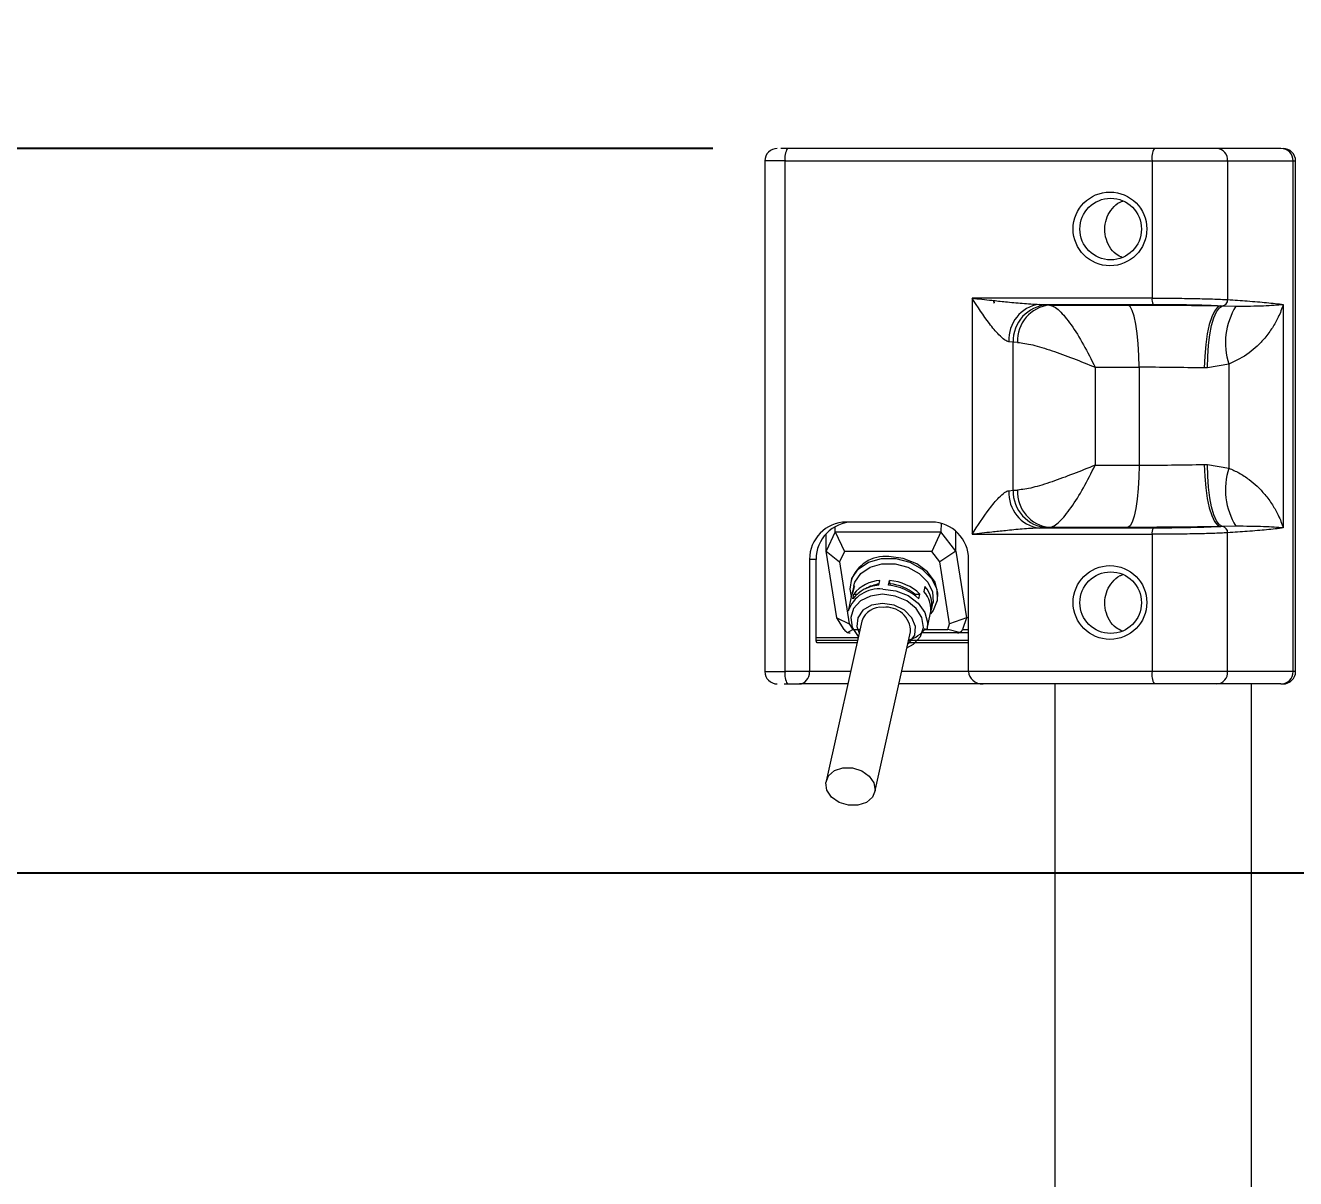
# Model space of a CAD drawing. Header units: millimetres. Extents: x 29 to 2500, y -68 to 1852.
# Drawn here: x 1131.2 to 1233.2, y 362.2 to 454.8 of the extents above; entities that cross this region are included whole.
import ezdxf

# ---------------------------------------------------------------- set-up
doc = ezdxf.new("R2010")
doc.units = ezdxf.units.MM
doc.header["$LTSCALE"] = 6
doc.layers.add('1', color=70, linetype='Continuous')
doc.styles.add('SLDTEXTSTYLE2', font='TXT', dxfattribs={"width": 0.7})
doc.dimstyles.new('SLDDIMSTYLE2', dxfattribs={"dimtxt": 18.169434, "dimasz": 4.5, "dimexe": 0, "dimexo": 0.0625, "dimgap": 4.542358, "dimtad": 0, "dimtih": 1, "dimtoh": 1, "dimdec": 0, "dimrnd": 1e-09, "dimzin": 12, "dimdsep": 46, "dimtxsty": 'SLDTEXTSTYLE2', "dimblk1": 'NONE', "dimblk2": 'NONE', "dimsah": 1, "dimcen": 0.09, "dimadec": 0, "dimazin": 3, "dimtfac": 1, "dimtdec": 3, "dimtofl": 0, "dimtmove": 0, "dimatfit": 3, "dimldrblk": 'NONE', "dimfxl": 0, "dimfrac": 2, "dimtolj": 1, "dimtzin": 12, "dimarcsym": 0})

# ---------------------------------------------------------------- blocks, each defined once
blk = doc.blocks.new('_D_4')
at = {"layer": '1'}
blk.add_line((1333.27, 386.69), (882.6, 386.69), dxfattribs=at)
at = {"layer": '1', "insert": (846.18, 396.57), "char_height": 15.875, "attachment_point": 1, "style": 'SLDTEXTSTYLE2'}
blk.add_mtext('190', dxfattribs=at)
blk = doc.blocks.new('_None')
blk = doc.blocks.new('_D_5')
at = {"layer": '1'}
blk.add_line((1186.4, 444.89), (882.6, 444.89), dxfattribs=at)
at = {"layer": '1', "insert": (846.18, 454.77), "char_height": 15.875, "attachment_point": 1, "style": 'SLDTEXTSTYLE2'}
blk.add_mtext('249', dxfattribs=at)

msp = doc.modelspace()

# ---------------------------------------------------------------- linework, layer by layer
at = {"color": 7, "linetype": 'Continuous', "lineweight": 18}
for p, q in [((1221.866, 444.89), (1192.398, 444.89)), ((1190.585, 443.89), (1190.585, 402.89)), ((1192.21, 443.89), (1190.585, 443.89)), ((1192.21, 402.89), (1192.21, 443.89)), ((1192.21, 443.89), (1221.679, 443.89)), ((1221.679, 443.89), (1221.679, 432.873)), ((1221.679, 443.89), (1227.751, 443.89)), ((1227.751, 443.89), (1227.751, 432.751)), ((1227.751, 443.89), (1233.016, 443.89)), ((1233.016, 402.89), (1233.016, 443.89)), ((1233.016, 443.89), (1233.207, 443.89)), ((1233.207, 402.89), (1233.207, 443.89)), ((1221.679, 432.873), (1207.223, 432.873)), ((1207.223, 432.873), (1207.223, 413.907)), ((1209.02, 432.579), (1209.03, 432.579)), ((1212.615, 432.373), (1221.769, 432.373)), ((1212.615, 432.373), (1213.274, 432.331)), ((1213.274, 432.331), (1213.455, 432.318)), ((1213.455, 432.318), (1219.741, 432.318)), ((1227.163, 432.261), (1227.339, 432.252)), ((1227.339, 432.252), (1228.409, 432.222)), ((1232.221, 432.365), (1232.221, 414.415)), ((1210.52, 429.332), (1210.19, 429.375)), ((1210.52, 417.448), (1210.52, 429.332)), ((1210.883, 429.32), (1210.52, 429.332)), ((1227.845, 427.565), (1226.144, 427.264)), ((1227.845, 427.565), (1227.845, 419.216)), ((1217.112, 427.321), (1220.645, 427.321)), ((1217.112, 427.321), (1217.112, 419.46)), ((1220.645, 427.321), (1220.645, 419.46)), ((1226.144, 427.264), (1225.871, 427.264)), ((1217.112, 419.46), (1220.645, 419.46)), ((1225.871, 419.517), (1226.144, 419.516)), ((1226.144, 419.516), (1227.845, 419.216)), ((1210.19, 417.405), (1210.52, 417.448)), ((1210.52, 417.448), (1210.883, 417.461)), ((1196.235, 414.094), (1196.225, 414.518)), ((1203.998, 414.89), (1197.122, 414.89)), ((1204.744, 414.792), (1204.728, 414.094)), ((1205.931, 412.545), (1205.922, 414.162)), ((1213.274, 414.45), (1212.615, 414.407)), ((1221.769, 414.407), (1212.615, 414.407)), ((1213.455, 414.463), (1213.274, 414.45)), ((1219.741, 414.463), (1213.455, 414.463)), ((1227.339, 414.528), (1227.163, 414.52)), ((1228.409, 414.558), (1227.339, 414.528)), ((1195.519, 412.545), (1195.511, 413.958)), ((1196.235, 414.094), (1195.519, 412.545)), ((1196.235, 414.094), (1204.728, 414.094)), ((1196.235, 414.094), (1196.976, 412.532)), ((1204.728, 414.094), (1203.989, 412.532)), ((1205.931, 412.545), (1204.728, 414.094)), ((1207.223, 413.907), (1221.679, 413.907)), ((1221.679, 413.907), (1221.679, 402.89)), ((1227.751, 402.89), (1227.751, 414.029)), ((1195.519, 412.545), (1196.587, 411.692)), ((1196.361, 407.19), (1195.519, 412.545)), ((1196.976, 412.532), (1196.587, 411.692)), ((1203.989, 412.532), (1196.976, 412.532)), ((1204.642, 411.692), (1203.989, 412.532)), ((1205.931, 412.545), (1204.642, 411.692)), ((1205.931, 412.545), (1206.773, 407.19)), ((1194.175, 411.89), (1194.175, 402.89)), ((1194.699, 411.89), (1194.175, 411.89)), ((1194.699, 405.59), (1194.699, 411.89)), ((1194.703, 411.89), (1194.699, 411.89)), ((1194.703, 405.59), (1194.703, 411.89)), ((1196.587, 411.692), (1197.369, 406.717)), ((1205.424, 406.717), (1204.642, 411.692)), ((1206.945, 402.89), (1206.945, 411.89)), ((1197.51, 410.173), (1197.482, 410.044)), ((1199.734, 409.813), (1199.82, 410.199)), ((1200.52, 409.813), (1200.606, 410.199)), ((1200.649, 409.928), (1200.606, 410.199)), ((1197.731, 409.786), (1197.616, 409.272)), ((1197.641, 408.721), (1197.727, 409.107)), ((1197.69, 409.327), (1197.776, 409.713)), ((1197.727, 409.107), (1197.986, 409.107)), ((1200.649, 409.928), (1200.621, 409.802)), ((1202.619, 409.107), (1202.601, 409.028)), ((1202.619, 409.107), (1203.043, 409.107)), ((1202.957, 408.721), (1203.043, 409.107)), ((1203.44, 409.713), (1203.354, 409.327)), ((1197.53, 408.886), (1197.272, 407.729)), ((1203.96, 407.856), (1204.075, 408.37)), ((1204.411, 408.497), (1204.44, 408.626)), ((1196.361, 407.19), (1197.369, 406.717)), ((1196.959, 406.267), (1196.361, 407.19)), ((1203.616, 406.313), (1203.874, 407.47)), ((1206.773, 407.19), (1205.424, 406.717)), ((1206.773, 407.19), (1206.464, 406.267)), ((1206.945, 407.19), (1206.773, 407.19)), ((1198.377, 406.943), (1195.507, 394.087)), ((1197.212, 406.029), (1197.661, 406.267)), ((1197.369, 406.717), (1197.661, 406.267)), ((1197.661, 406.267), (1198.226, 406.267)), ((1199.411, 393.215), (1202.281, 406.071)), ((1206.069, 405.99), (1203.161, 405.99)), ((1203.416, 406.267), (1205.273, 406.267)), ((1205.273, 406.267), (1205.424, 406.717)), ((1206.218, 406.029), (1205.273, 406.267)), ((1206.945, 405.99), (1206.069, 405.99)), ((1206.464, 406.267), (1206.945, 406.267)), ((1194.699, 405.59), (1194.703, 405.59)), ((1198.075, 405.59), (1194.703, 405.59)), ((1198.031, 405.39), (1194.715, 405.39)), ((1197.986, 405.19), (1194.774, 405.19)), ((1206.945, 405.19), (1202.084, 405.19)), ((1206.945, 405.39), (1202.129, 405.39)), ((1190.585, 402.89), (1192.21, 402.89)), ((1194.175, 402.89), (1192.21, 402.89)), ((1197.472, 402.89), (1194.175, 402.89)), ((1206.945, 402.89), (1201.571, 402.89)), ((1221.679, 402.89), (1206.945, 402.89)), ((1227.751, 402.89), (1221.679, 402.89)), ((1233.016, 402.89), (1227.751, 402.89)), ((1233.207, 402.89), (1233.016, 402.89)), ((1192.146, 401.89), (1192.398, 401.89)), ((1192.398, 401.89), (1193.38, 401.89)), ((1197.249, 401.89), (1193.38, 401.89)), ((1208.114, 401.89), (1201.348, 401.89)), ((1221.866, 401.89), (1208.114, 401.89)), ((1213.865, 401.89), (1213.865, 328.37)), ((1229.665, 328.373), (1229.665, 401.89))]:
    msp.add_line(p, q, dxfattribs=at)
at = {"color": 7, "linetype": 'Continuous', "lineweight": 18, "flags": 128}
for points in [[(1208.954, 432.66), (1208.958, 432.598), (1208.965, 432.545), (1208.975, 432.506), (1208.987, 432.483), (1208.999, 432.48), (1209.011, 432.496), (1209.022, 432.53), (1209.03, 432.579)], [(1220.645, 427.321), (1220.628, 428.275), (1220.577, 429.194), (1220.494, 430.044), (1220.382, 430.794), (1220.246, 431.417), (1220.089, 431.888), (1219.919, 432.193), (1219.741, 432.318)], [(1227.163, 432.261), (1226.922, 432.138), (1226.688, 431.836), (1226.47, 431.365), (1226.277, 430.743), (1226.115, 429.992), (1225.991, 429.141), (1225.909, 428.22), (1225.871, 427.264)], [(1226.144, 427.264), (1226.152, 428.198), (1226.208, 429.1), (1226.31, 429.936), (1226.455, 430.679), (1226.637, 431.301), (1226.85, 431.781), (1227.087, 432.102), (1227.339, 432.252)], [(1220.645, 419.46), (1220.628, 418.506), (1220.577, 417.587), (1220.494, 416.736), (1220.382, 415.986), (1220.246, 415.364), (1220.089, 414.892), (1219.919, 414.588), (1219.741, 414.463)], [(1225.871, 419.517), (1225.909, 418.561), (1225.991, 417.64), (1226.115, 416.788), (1226.277, 416.038), (1226.47, 415.415), (1226.688, 414.944), (1226.922, 414.642), (1227.163, 414.52)], [(1227.339, 414.528), (1227.087, 414.679), (1226.85, 414.999), (1226.637, 415.479), (1226.455, 416.102), (1226.31, 416.844), (1226.208, 417.681), (1226.152, 418.582), (1226.144, 419.516)], [(1204.44, 408.626), (1204.485, 409.175), (1204.25, 410.067), (1203.66, 410.887), (1202.779, 411.545), (1201.703, 411.971), (1200.547, 412.119)], [(1197.54, 408.929), (1197.436, 409.495), (1197.581, 410.363), (1198.091, 411.113), (1198.911, 411.662), (1199.951, 411.953), (1201.099, 411.953), (1202.23, 411.662), (1203.222, 411.113), (1203.968, 410.363), (1204.386, 409.495), (1204.432, 408.603), (1204.099, 407.783), (1203.883, 407.513)], [(1197.731, 409.786), (1197.822, 410.078), (1198.289, 410.764), (1199.04, 411.268), (1199.992, 411.534), (1201.043, 411.534), (1202.078, 411.268), (1202.987, 410.764), (1203.67, 410.078), (1204.052, 409.284), (1204.094, 408.467), (1204.075, 408.37)], [(1200.046, 409.088), (1199.076, 408.952), (1198.266, 408.559), (1197.714, 407.958), (1197.485, 407.221), (1197.609, 406.436), (1198.069, 405.698), (1198.093, 405.671)], [(1197.53, 408.886), (1197.576, 409.055), (1197.69, 409.327)], [(1201.997, 404.8), (1202.536, 405.097), (1203.088, 405.698), (1203.316, 406.436), (1203.193, 407.221), (1202.733, 407.958), (1201.991, 408.559), (1201.058, 408.952), (1200.046, 409.088)], [(1200.053, 409.511), (1201.11, 409.376), (1202.096, 408.986), (1202.903, 408.383), (1203.443, 407.632), (1203.658, 406.815), (1203.616, 406.313)], [(1200.04, 408.345), (1199.16, 408.205), (1198.458, 407.807), (1198.04, 407.21), (1197.972, 406.507), (1198.16, 405.968)], [(1202.064, 405.097), (1202.201, 405.207), (1202.618, 405.803), (1202.687, 406.507), (1202.397, 407.21), (1201.792, 407.807), (1200.964, 408.205), (1200.04, 408.345)], [(1195.949, 392.81), (1195.574, 393.364), (1195.486, 393.961), (1195.698, 394.512), (1196.179, 394.931), (1196.854, 395.156), (1197.621, 395.151), (1198.364, 394.918), (1198.968, 394.493), (1199.343, 393.939), (1199.432, 393.341), (1199.219, 392.79), (1198.739, 392.371), (1198.064, 392.146), (1197.297, 392.151), (1196.554, 392.384), (1195.949, 392.81)]]:
    msp.add_lwpolyline(points, dxfattribs=at)
at = {"color": 7, "linetype": 'Continuous', "lineweight": 18}
for centre, radius in [((1218.301, 438.43), 2.96), ((1218.358, 438.418), 2.472), ((1218.301, 408.43), 2.96), ((1218.358, 408.418), 2.472)]:
    msp.add_circle(centre, radius, dxfattribs=at)
for centre, radius, start, end in [((1191.585, 443.89), 1, 90, 180), ((1193.685, 444.131), 1.495, 149.48992, 189.2883), ((1223.154, 444.131), 1.495, 149.48992, 189.2883), ((1226.815, 443.955), 0.938, 356.00617, 85.35198), ((1232.024, 443.898), 0.992, 359.52401, 89.51596), ((1232.207, 443.89), 1, 0, 90), ((1208.849, 432.578), 0.171, 325.45778, 0.50884), ((1222.47, 432.758), 0.799, 171.72672, 208.78263), ((1227.268, 432.731), 0.484, 278.48353, 2.42823), ((1213.007, 429.577), 2.824, 97.98611, 184.09017), ((1213.444, 429.41), 2.926, 93.34435, 181.51666), ((1213.746, 429.466), 2.867, 95.81558, 182.92716), ((1233.182, 429.281), 5.606, 148.35579, 197.82783), ((1233.182, 417.499), 5.606, 162.1722, 211.64414), ((1213.007, 417.204), 2.824, 175.90983, 262.01389), ((1213.444, 417.37), 2.926, 178.48334, 266.65565), ((1213.746, 417.314), 2.867, 177.07284, 264.18442), ((1197.148, 411.916), 2.974, 90.5163, 180.50716), ((1197.673, 411.916), 2.974, 90.5163, 180.50716), ((1203.971, 411.916), 2.974, 359.49284, 89.4837), ((1222.47, 414.022), 0.799, 151.21737, 188.27328), ((1227.268, 414.05), 0.484, 357.57177, 81.51647), ((1200.248, 409.243), 2.892, 84.0601, 161.23462), ((1199.97, 407.359), 2.843, 93.01068, 142.07557), ((1200.266, 406.174), 4.039, 46.56088, 85.16882), ((1199.779, 406.878), 2.647, 84.0601, 161.23462), ((1199.424, 408.869), 1.852, 152.8795, 174.63852), ((1199.884, 406.974), 2.843, 93.01068, 142.07557), ((1200.127, 407.076), 2.863, 97.41716, 120.68538), ((1200.18, 405.789), 4.039, 46.56088, 85.16882), ((1200.287, 406.288), 3.659, 50.40545, 84.32006), ((1201.771, 407.882), 2.143, 348.91396, 42.39429), ((1201.883, 408.281), 2.115, 343.08293, 42.61175), ((1199.892, 406.462), 1.589, 82.90164, 162.39309), ((1200.325, 406.097), 1.956, 359.23786, 96.95007), ((1201.403, 407.887), 2.581, 286.43713, 323.44335), ((1194.572, 405.19), 0.202, 359.93815, 35.5704), ((1191.585, 402.89), 1, 180, 270), ((1193.685, 402.649), 1.495, 170.7117, 210.51008), ((1223.154, 402.649), 1.495, 170.7117, 210.51008), ((1226.815, 402.825), 0.938, 274.64802, 3.99383), ((1232.024, 402.882), 0.992, 270.48404, 0.47599), ((1232.207, 402.89), 1, 270, 0)]:
    msp.add_arc(centre, radius, start, end, dxfattribs=at)
for centre, major_axis, ratio, start_param, end_param in [((1197.222, 406.49), (-0.25, 0.474), 0.6335434, 1.7118602, 2.4224017), ((1196.921, 406.49), (0.699, -0.43), 0.3649284, 5.3516133, 5.7482204), ((1205.548, 406.49), (0.699, -0.43), 0.3649284, 5.7482204, 6.1448276), ((1205.848, 406.49), (0.61, -0.241), 0.7183969, 5.610897, 6.3214386), ((1193.38, 402.89), (0, 1), 0.7949531, 3.1415927, 4.712389), ((1208.114, 402.89), (1.17, 0), 0.8549665, 3.1415927, 4.712389)]:
    msp.add_ellipse(centre, major_axis=major_axis, ratio=ratio, start_param=start_param, end_param=end_param, dxfattribs=at)
for points, knots in [([(1192.398, 444.89), (1192.278, 444.89), (1192.093, 444.89), (1191.922, 444.89), (1191.869, 444.89), (1191.859, 444.89)], [0, 0, 0, 0, 0.60021928, 0.92636337, 1, 1, 1, 1]), ([(1226.891, 444.89), (1226.611, 444.89), (1226.038, 444.89), (1224.764, 444.89), (1223.321, 444.89), (1222.343, 444.89), (1221.866, 444.89)], [0, 0, 0, 0, 0.2440676, 0.5, 0.7559324, 1, 1, 1, 1]), ([(1219.308, 436.121), (1219.132, 436.206), (1218.713, 436.408), (1218.232, 436.995), (1217.91, 437.771), (1217.854, 438.618), (1218.045, 439.423), (1218.47, 440.099), (1218.926, 440.539), (1219.264, 440.644), (1219.339, 440.668)], [0, 0, 0, 0, 0.1037463, 0.2472554, 0.3942454, 0.5367611, 0.6736898, 0.8126726, 0.9579683, 1, 1, 1, 1]), ([(1207.223, 432.873), (1207.753, 432.814), (1208.642, 432.714), (1209.987, 432.575), (1211.252, 432.443), (1212.161, 432.396), (1212.615, 432.373)], [0, 0, 0, 0, 0.2977002, 0.5001328, 0.7501796, 1, 1, 1, 1]), ([(1210.19, 429.375), (1210.136, 429.387), (1210.022, 429.412), (1209.75, 429.575), (1209.265, 430.017), (1208.361, 431.137), (1207.678, 432.179), (1207.223, 432.873)], [0, 0, 0, 0, 0.0531147, 0.11157655, 0.2512516, 0.50088058, 1, 1, 1, 1]), ([(1221.679, 432.873), (1222.26, 432.871), (1223.441, 432.868), (1225.133, 432.842), (1226.677, 432.803), (1227.377, 432.769), (1227.751, 432.751)], [0, 0, 0, 0, 0.24594828, 0.49994683, 0.73335175, 1, 1, 1, 1]), ([(1227.751, 432.751), (1228.289, 432.715), (1229.453, 432.637), (1230.998, 432.509), (1231.796, 432.415), (1232.221, 432.365)], [0, 0, 0, 0, 0.2870961, 0.6204337, 1, 1, 1, 1]), ([(1213.455, 432.318), (1213.574, 432.286), (1213.814, 432.223), (1214.379, 431.77), (1215.178, 430.795), (1216.187, 429.167), (1216.803, 427.937), (1217.112, 427.321)], [0, 0, 0, 0, 0.1242512, 0.2506089, 0.4995225, 0.7491835, 1, 1, 1, 1]), ([(1219.741, 432.318), (1220.985, 432.315), (1223.473, 432.31), (1225.933, 432.277), (1227.163, 432.261)], [0, 0, 0, 0, 0.4999856, 1, 1, 1, 1]), ([(1221.769, 432.373), (1222.273, 432.372), (1223.304, 432.369), (1224.832, 432.345), (1226.201, 432.308), (1226.847, 432.276), (1227.163, 432.261)], [0, 0, 0, 0, 0.2445437, 0.499926, 0.7553503, 1, 1, 1, 1]), ([(1232.221, 432.365), (1232.098, 432.023), (1231.873, 431.394), (1231.357, 430.489), (1230.785, 429.707), (1230.147, 429.034), (1229.264, 428.256), (1228.418, 427.844), (1227.845, 427.565)], [0, 0, 0, 0, 0.186244, 0.3416497, 0.5006845, 0.632916, 0.750904, 1, 1, 1, 1]), ([(1228.409, 432.222), (1229.199, 432.231), (1230.792, 432.248), (1231.742, 432.326), (1232.221, 432.365)], [0, 0, 0, 0, 0.4956838, 1, 1, 1, 1]), ([(1210.883, 429.32), (1211.263, 429.272), (1212.023, 429.177), (1213.626, 428.671), (1215.364, 428.037), (1216.528, 427.56), (1217.112, 427.321)], [0, 0, 0, 0, 0.2499962, 0.4996175, 0.7487603, 1, 1, 1, 1]), ([(1225.871, 427.264), (1224.998, 427.28), (1223.265, 427.313), (1221.513, 427.318), (1220.645, 427.321)], [0, 0, 0, 0, 0.504183, 1, 1, 1, 1]), ([(1217.112, 419.46), (1216.528, 419.22), (1215.364, 418.744), (1213.626, 418.109), (1212.023, 417.603), (1211.263, 417.508), (1210.883, 417.461)], [0, 0, 0, 0, 0.25123965, 0.5003825, 0.75000379, 1, 1, 1, 1]), ([(1213.455, 414.463), (1213.574, 414.494), (1213.814, 414.557), (1214.379, 415.01), (1215.177, 415.985), (1216.187, 417.613), (1216.803, 418.843), (1217.112, 419.46)], [0, 0, 0, 0, 0.1242467, 0.2506055, 0.4995158, 0.7491735, 1, 1, 1, 1]), ([(1220.645, 419.46), (1221.513, 419.462), (1223.265, 419.467), (1224.998, 419.5), (1225.871, 419.517)], [0, 0, 0, 0, 0.495817, 1, 1, 1, 1]), ([(1227.845, 419.216), (1228.123, 419.096), (1228.715, 418.841), (1229.463, 418.333), (1230.149, 417.749), (1230.784, 417.072), (1231.357, 416.292), (1231.873, 415.386), (1232.098, 414.758), (1232.221, 414.415)], [0, 0, 0, 0, 0.1172993, 0.2496179, 0.3675154, 0.4996573, 0.6585727, 0.8138725, 1, 1, 1, 1]), ([(1207.223, 413.907), (1207.678, 414.602), (1208.361, 415.643), (1209.265, 416.763), (1209.75, 417.206), (1210.022, 417.369), (1210.136, 417.393), (1210.19, 417.405)], [0, 0, 0, 0, 0.49912164, 0.74874932, 0.88842106, 0.94688333, 1, 1, 1, 1]), ([(1212.615, 414.407), (1212.161, 414.384), (1211.252, 414.338), (1209.987, 414.206), (1208.642, 414.066), (1207.753, 413.967), (1207.223, 413.907)], [0, 0, 0, 0, 0.2498199, 0.4998663, 0.7022927, 1, 1, 1, 1]), ([(1227.163, 414.52), (1225.933, 414.503), (1223.473, 414.47), (1220.985, 414.465), (1219.741, 414.463)], [0, 0, 0, 0, 0.5000144, 1, 1, 1, 1]), ([(1227.163, 414.52), (1226.847, 414.504), (1226.201, 414.472), (1224.832, 414.436), (1223.304, 414.411), (1222.273, 414.408), (1221.769, 414.407)], [0, 0, 0, 0, 0.2446497, 0.500074, 0.7554563, 1, 1, 1, 1]), ([(1232.221, 414.415), (1231.796, 414.365), (1230.998, 414.272), (1229.453, 414.143), (1228.289, 414.065), (1227.751, 414.029)], [0, 0, 0, 0, 0.3795663, 0.7129039, 1, 1, 1, 1]), ([(1232.221, 414.415), (1231.742, 414.454), (1230.792, 414.532), (1229.199, 414.549), (1228.409, 414.558)], [0, 0, 0, 0, 0.50431509, 1, 1, 1, 1]), ([(1227.751, 414.029), (1227.377, 414.011), (1226.677, 413.977), (1225.133, 413.938), (1223.441, 413.912), (1222.26, 413.909), (1221.679, 413.907)], [0, 0, 0, 0, 0.26664424, 0.50005317, 0.75404868, 1, 1, 1, 1]), ([(1219.308, 406.121), (1219.132, 406.206), (1218.713, 406.408), (1218.232, 406.995), (1217.91, 407.771), (1217.854, 408.618), (1218.045, 409.423), (1218.47, 410.099), (1218.926, 410.539), (1219.264, 410.644), (1219.339, 410.668)], [0, 0, 0, 0, 0.10374627, 0.24725542, 0.39424541, 0.53676109, 0.67368979, 0.8126726, 0.95796827, 1, 1, 1, 1]), ([(1194.774, 405.19), (1194.765, 405.196), (1194.75, 405.204), (1194.733, 405.253), (1194.721, 405.305), (1194.711, 405.369), (1194.702, 405.462), (1194.7, 405.54), (1194.699, 405.59)], [0, 0, 0, 0, 0.2394436, 0.3682202, 0.4999986, 0.6287766, 0.7605564, 1, 1, 1, 1]), ([(1194.731, 405.304), (1194.731, 405.304), (1194.731, 405.304), (1194.724, 405.328), (1194.717, 405.37), (1194.71, 405.426), (1194.704, 405.498), (1194.703, 405.556), (1194.703, 405.59)], [0, 0, 0, 0, 0.0689088, 0.2320085, 0.4097741, 0.56685, 0.7469824, 1, 1, 1, 1]), ([(1226.891, 401.89), (1226.611, 401.89), (1226.038, 401.89), (1224.764, 401.89), (1223.321, 401.89), (1222.343, 401.89), (1221.866, 401.89)], [0, 0, 0, 0, 0.2440676, 0.5, 0.7559324, 1, 1, 1, 1])]:
    msp.add_open_spline(points, degree=3, knots=knots, dxfattribs=at)
for points in [[(1232.032, 444.89), (1231.479, 444.89), (1230.372, 444.89), (1228.051, 444.89), (1226.891, 444.89)], [(1232.032, 401.89), (1231.479, 401.89), (1230.372, 401.89), (1228.051, 401.89), (1226.891, 401.89)]]:
    msp.add_open_spline(points, degree=3, dxfattribs=at)

# ---------------------------------------------------------------- dimensions: what is measured, and where the dimension line sits
at = {"layer": '1'}
for feature_location, offset, origin, picture, middle in [((1192.397525821, 444.890162901), (-309.793230297, 0), (941.765299378, 196.390162901), '_D_5', (864.392142414, 444.890162901)), ((1339.265, 386.69), (-456.661, 0), (941.765, 196.39), '_D_4', (864.392, 386.69))]:
    dim = msp.add_ordinate_dim(feature_location=feature_location, offset=offset, dtype=0, origin=origin, dimstyle='SLDDIMSTYLE2', dxfattribs=at)
    dim.commit()
    dim.dimension.update_dxf_attribs({"geometry": picture, "text_midpoint": middle})

doc.saveas('drawing.dxf')
